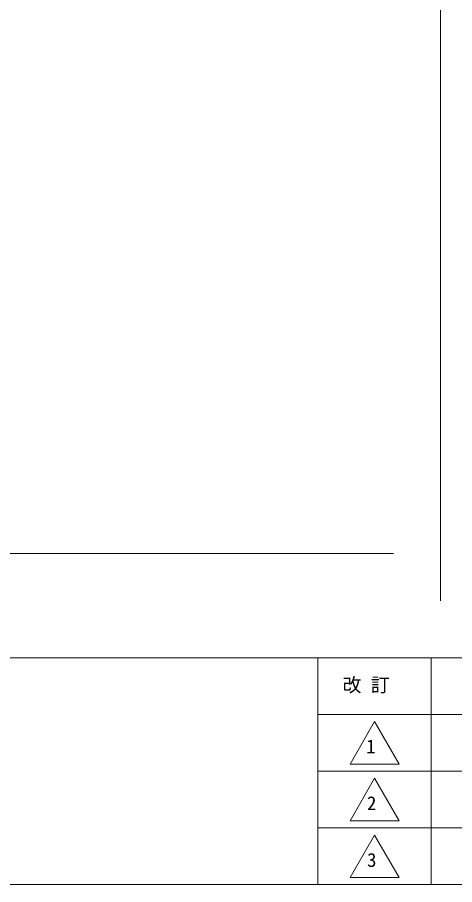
# Model space of a CAD drawing. Units: millimetres on the paper. Extents: x -203 to 203, y -143 to 143.
# Drawn here: x -109.8 to -63.5, y -138 to -46.3 of the extents above; entities that cross this region are included whole.
import ezdxf
from ezdxf.enums import TextEntityAlignment as Align

# ---------------------------------------------------------------- set-up
doc = ezdxf.new("R2010")
doc.units = ezdxf.units.MM
for name, color, linetype, lineweight in [('0-3_DIMENSION_LINES$03_LINES', 7, 'Continuous', 18), ('0-4_WAKU_INVISIBLE', 7, 'Continuous', 18), ('0-9_図面_FORMAT$03_TEXT', 7, 'Continuous', 18), ('0-B_図面_FORMAT$01_WAKU$OUT_LINE', 6, 'Continuous', 18), ('0-C_図面_FORMAT$01_WAKU$SUB_LINE', 7, 'Continuous', 18)]:
    doc.layers.add(name, color=color, linetype=linetype, lineweight=lineweight)
doc.styles.add('ＭＳ ゴシック', font='')
doc.styles.get('ＭＳ ゴシック').set_extended_font_data('MS Gothic')

msp = doc.modelspace()

# ---------------------------------------------------------------- linework, layer by layer
at = {"layer": '0-3_DIMENSION_LINES$03_LINES'}
for p, q in [((-65, -108), (-65, 132)), ((-190, -103), (-70, -103))]:
    msp.add_line(p, q, dxfattribs=at)
at = {"layer": '0-4_WAKU_INVISIBLE'}
for p, q in [((-198, -114), (198, -114)), ((-198, -138), (198, -138))]:
    msp.add_line(p, q, dxfattribs=at)
at = {"layer": '0-9_図面_FORMAT$03_TEXT'}
for points in [[(-72, -120.75), (-74.598, -125.25), (-69.402, -125.25)], [(-72, -126.75), (-74.598, -131.25), (-69.402, -131.25)], [(-72, -132.75), (-74.598, -137.25), (-69.402, -137.25)]]:
    msp.add_lwpolyline(points, close=True, dxfattribs=at)
at = {"layer": '0-B_図面_FORMAT$01_WAKU$OUT_LINE'}
for p, q in [((198, -114), (-198, -114)), ((-78, -114), (-78, -138)), ((198, -120), (-78, -120))]:
    msp.add_line(p, q, dxfattribs=at)
msp.add_lwpolyline([(-198, -138), (198, -138), (198, 138), (-198, 138)], close=True, dxfattribs=at)
at = {"layer": '0-C_図面_FORMAT$01_WAKU$SUB_LINE'}
for p, q in [((-66, -114), (-66, -138)), ((12, -126), (-78, -126)), ((12, -132), (-78, -132))]:
    msp.add_line(p, q, dxfattribs=at)

# ---------------------------------------------------------------- texts
at = {"layer": '0-9_図面_FORMAT$03_TEXT', "style": 'ＭＳ ゴシック'}
for s, p in [('改 訂', (-75.39, -118.047)), ('1', (-72.886, -124.563)), ('2', (-72.802, -130.563)), ('3', (-72.792, -136.563))]:
    msp.add_text(s, height=1.466, dxfattribs=at).set_placement(p, align=Align.BOTTOM_LEFT)

doc.saveas('drawing.dxf')
